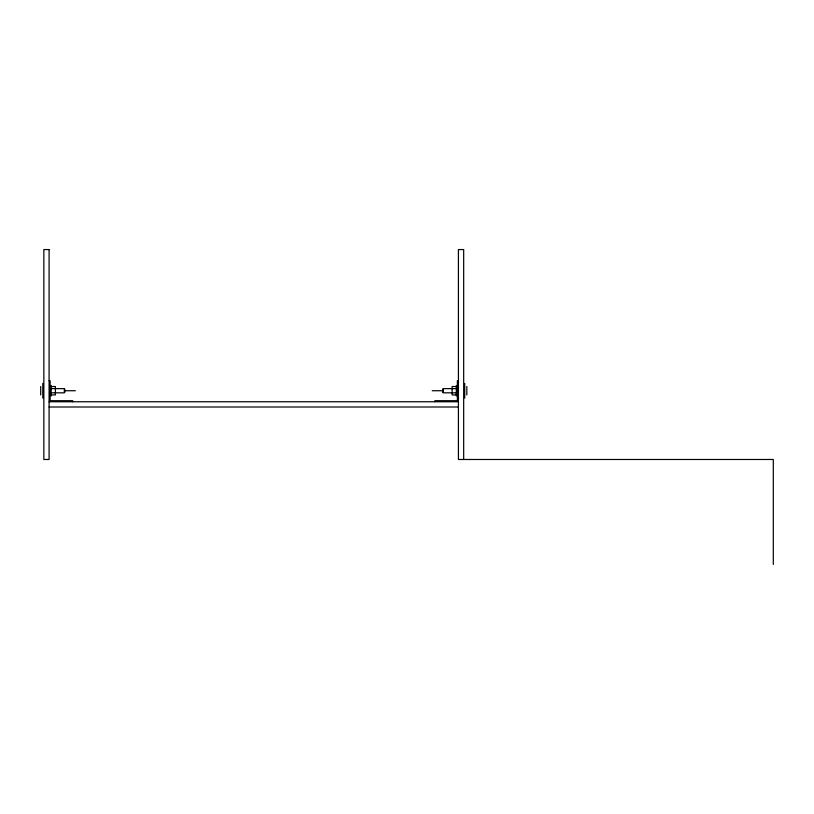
<?xml version="1.0" encoding="UTF-8"?>
<svg xmlns="http://www.w3.org/2000/svg" width="814" height="814" viewBox="0 0 814 814"><rect width="100%" height="100%" fill="white"/><g stroke="black" fill="none" stroke-linecap="round" stroke-linejoin="round"><path stroke-width="1.22" d="M49.094 380.759L50.142 380.759L50.142 400.702L72.711 400.702L72.711 401.75M458.424 380.759L457.376 380.759L457.376 400.702L434.818 400.702L434.818 401.75M51.201 386.528L55.393 386.528L55.393 394.922L51.201 394.922M456.328 386.528L452.136 386.528L452.136 394.922L456.328 394.922M51.201 388.624L64.316 388.624L64.316 392.826L51.201 392.826M456.328 388.624L443.213 388.624L443.213 392.826L456.328 392.826M64.835 390.73L75.336 390.73M432.193 390.73L442.684 390.73M49.094 401.75L458.424 401.75M49.094 407L458.424 407M773.3 564.438L773.3 459.483L458.424 459.483L458.424 249.562L463.675 249.562L463.675 459.483M466.829 386.528L466.829 394.922M464.723 383.384L464.723 398.077M456.328 385.48L456.328 395.97M442.684 389.153L442.684 392.297M64.835 389.153L64.835 392.297M51.201 385.48L51.201 395.97M42.796 383.384L42.796 398.077M40.7 386.528L40.7 394.922M49.094 249.562L43.844 249.562L43.844 459.483L49.094 459.483L49.094 249.562"/></g></svg>
